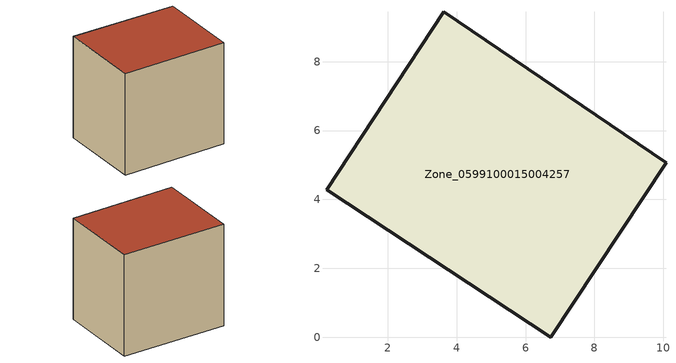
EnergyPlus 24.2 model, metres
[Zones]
Zone_0599100015004257
 floor ground (C_G): 0.22,4.27 3.62,9.45 10.08,5.07 6.73,0 z0.84
 wall outside (C_F): 0.22,4.27 6.73,0 10.08,5.07 3.62,9.45 0.22,4.27 z0.84:8.45
 roof outside (C_R): 3.62,9.45 0.22,4.27 6.73,0 10.08,5.07 z8.45
[BUILDING]
Pand.0599100015004257: North Axis=0; Terrain=City; Loads Convergence Tolerance Value=0.04; Temperature Convergence Tolerance Value=0.4; Solar Distribution=FullExterior; Maximum Number of Warmup Days=25; Minimum Number of Warmup Days=1
[Site:Location]
Rotterdam.The.Hague.AP_ZH_NLD Design_Conditions: Latitude=51.96; Longitude=4.45; Time Zone=1; Elevation=-4.5
[SITE:GROUNDTEMPERATURE:BUILDINGSURFACE]
18, 18, 18, 18, 18, 18, 18, 18, 18, 18, 18, 18
[MATERIAL] Thermal Absorptance=0.9; Solar Absorptance=0.7; Visible Absorptance=0.7
Name | Roughness | Thickness | Conductivity | Density | Specific Heat
G.TI.1965-1974 | MediumSmooth | 0.15 | 0.882353 | 540 | 1210
F.TI.1965-1974 | Rough | 0.3 | 0.697674 | 1920 | 840
R.TI.1965-1974 | MediumRough | 0.2 | 0.232558 | 1500 | 1000
[CONSTRUCTION]
C_G: G.TI.1965-1974
C_F: F.TI.1965-1974
C_R: R.TI.1965-1974
[ZONE]
Zone_0599100015004257: Type=1; Multiplier=1; Ceiling Height=Autocalculate; Volume=Autocalculate; Floor Area=autocalculate; Part of Total Floor Area=Yes
[ZONEINFILTRATION:DESIGNFLOWRATE]
Infil_Zone_0599100015004257: Zone or ZoneList or Space or SpaceList=Zone_0599100015004257; Schedule=AlwaysOn; Design Flow Rate Calculation Method=Flow/Area; Flow Rate per Floor Area=0.003; Constant Term Coefficient=1; Temperature Term Coefficient=0; Velocity Term Coefficient=0; Velocity Squared Term Coefficient=0
[HVACTEMPLATE:ZONE:IDEALLOADSAIRSYSTEM]
Zone_0599100015004257: Maximum Heating Supply Air Temperature=50; Minimum Cooling Supply Air Temperature=13; Maximum Heating Supply Air Humidity Ratio=0.0156; Minimum Cooling Supply Air Humidity Ratio=0.0077; Heating Limit=NoLimit; Cooling Limit=NoLimit; Dehumidification Control Type=ConstantSensibleHeatRatio; Cooling Sensible Heat Ratio=0.7; Dehumidification Setpoint=60; Humidification Control Type=None; Humidification Setpoint=30; Outdoor Air Method=None; Outdoor Air Flow Rate per Person=0.00944; Outdoor Air Flow Rate per Zone Floor Area=0; Outdoor Air Flow Rate per Zone=0; Demand Controlled Ventilation Type=None; Outdoor Air Economizer Type=NoEconomizer; Heat Recovery Type=None; Sensible Heat Recovery Effectiveness=0.7; Latent Heat Recovery Effectiveness=0.65
[ZONECONTROL:THERMOSTAT]
ThermostatControl_Zone_0599100015004257: Zone or ZoneList=Zone_0599100015004257; Control Type Schedule=DualSetpointControlType; Control 1=Thermostat_Zone_0599100015004257; Temperature Difference Between Cutout And Setpoint=0
[THERMOSTATSETPOINT:DUALSETPOINT]
Thermostat_Zone_0599100015004257: Heating Setpoint Temperature Schedule=HeatingSetpoint_Zone_0599100015004257; Cooling Setpoint Temperature Schedule=CoolingSetpoint_Zone_0599100015004257
[SCHEDULE:COMPACT]
HeatingSetpoint_Zone_0599100015004257: Through: 12/31, For: AllDays, Until: 24:00, 21
CoolingSetpoint_Zone_0599100015004257: Through: 12/31, For: AllDays, Until: 24:00, 24
DualSetpointControlType: Through: 12/31, For: AllDays, Until: 24:00, 4
AlwaysOn: Through: 12/31, For: AllDays, Until: 24:00, 1
